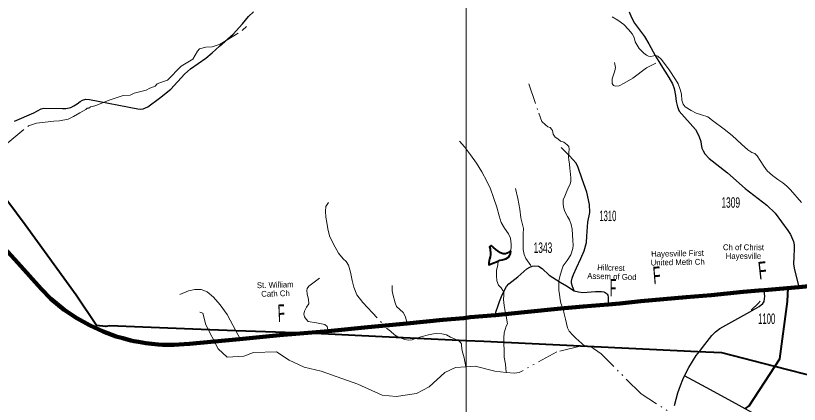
# Model space of a CAD drawing. Extents: x 152815 to 200516, y 146450 to 166891.
# Drawn here: x 165570 to 168939, y 152829 to 154499 of the extents above; entities that cross this region are included whole.
import ezdxf
from ezdxf.enums import TextEntityAlignment as Align

# ---------------------------------------------------------------- set-up
doc = ezdxf.new("R2010")
doc.units = 0
doc.header["$LTSCALE"] = 18
doc.linetypes.add('DASH_DOUBLE_DOT', pattern=[9.2, 5, -1.2, 0.3, -1.2, 0.3, -1.2])
for name, color, linetype, lineweight in [('22', 7, 'Continuous', 25), ('28', 7, 'Continuous', 120), ('32', 7, 'Continuous', 25), ('35', 7, 'Continuous', 13), ('56', 7, 'Continuous', 40), ('59', 7, 'DASH_DOUBLE_DOT', 13), ('60', 7, 'Continuous', 40), ('63', 7, 'Continuous', 13), ('8', 7, 'Continuous', 25)]:
    doc.layers.add(name, color=color, linetype=linetype, lineweight=lineweight)

msp = doc.modelspace()

# ---------------------------------------------------------------- linework, layer by layer
at = {"layer": '28'}
for points in [[(165490.39, 153532.85), (165578.47, 153436.66), (165679.29, 153325.79), (165720.68, 153282.2), (165778.27, 153235.04), (165832.84, 153199.75), (165886.26, 153169.42), (165945.9, 153141.74), (166001.69, 153121.15), (166030.41, 153113.14), (166064.02, 153103.91), (166077.13, 153101.04), (166098.24, 153097.35), (166128.98, 153092.22), (166155.66, 153088.94), (166182.91, 153086.28), (166201.36, 153085.25), (166221.85, 153084.43), (166250.21, 153084.84), (166317.43, 153089.35), (166470.91, 153102.89), (166532.19, 153109.04), (166703.71, 153126.26), (166773.87, 153132.52), (166913.63, 153144.41), (167084.25, 153160.91), (167174.99, 153168.91), (167251.39, 153177.32), (167406.76, 153191.88), (167496.31, 153200.28), (167524.39, 153203.56), (167632.67, 153213.1)], [(168117.73, 153258.62), (168167.11, 153262.92), (168257.36, 153271.95), (168355.11, 153280.76), (168452.33, 153289.5), (168559.83, 153298.93), (168696.97, 153313.08), (168764.72, 153319.03), (168787.26, 153320.05), (168936.28, 153333.3), (169009.87, 153339.63)], [(167632.67, 153213.1), (167756.61, 153224.99), (167913.87, 153240.98), (168010.14, 153249.39), (168117.73, 153258.62)]]:
    msp.add_lwpolyline(points, dxfattribs=at)
at = {"layer": '32'}
for points in [[(165564.98, 154045.35), (165647.82, 154081.56), (165664.04, 154090.26), (165678.67, 154098.57), (165690.93, 154101.74), (165770.74, 154101.1), (165785.83, 154100.55), (165806.79, 154104.9), (165820.24, 154111.23), (165833.29, 154120.33), (165847.13, 154130.62), (165857.41, 154136.95), (165871.65, 154140.11), (165886.67, 154139.32), (166094.38, 154098.55), (166106.94, 154097.38), (166118.33, 154099.5), (166128.29, 154102.92), (166138.18, 154108.07), (166187.68, 154144.2), (166237.04, 154182.95), (166296.07, 154247.65), (166321.86, 154271.28), (166386.71, 154316.38), (166414.4, 154339.33), (166446.04, 154368.98), (166505.35, 154420.05), (166545.29, 154464.36), (166571.19, 154495.42), (166591.75, 154515.2)], [(168206.7, 154515.8), (168216.85, 154491.11), (168230.75, 154467.82), (168273.87, 154410.38), (168292.46, 154378.03), (168319.16, 154327.86), (168343.06, 154288.39), (168378.17, 154233.88), (168393.63, 154206.53), (168400.97, 154186.84), (168406.75, 154156.9), (168409.09, 154130.49), (168414.87, 154107.36), (168423, 154089.55), (168492.95, 154009.69), (168507.48, 153982.34), (168514.97, 153958.99), (168516.38, 153946.02), (168520.1, 153930.4), (168525.28, 153918.52), (168532.59, 153905.58), (168551.02, 153885.11), (168630.28, 153824.03), (168706.58, 153757.37), (168799.43, 153684.83), (168835.43, 153650.26), (168890.1, 153576.03), (168900.72, 153559.15), (168913.68, 153529.46), (168916.8, 153514.2), (168917.43, 153497.33), (168915.24, 153463.26), (168914.15, 153433.41), (168916.81, 153413.88), (168936.28, 153333.3)], [(167970.65, 153316.58), (167963.78, 153335.96), (167959.88, 153350.18), (167959.41, 153358.78), (167962.06, 153371.28), (167967.84, 153387.87), (167980.49, 153416), (167999.55, 153456.48), (168014.23, 153489.14), (168023.44, 153524.61), (168025.67, 153551.21), (168029.38, 153612.22), (168038.28, 153654.1), (168037.34, 153687.55), (168024.69, 153740.43), (168005.87, 153797.53), (167987.68, 153846.35), (167979.4, 153866.2), (167951.44, 153897.77), (167914.27, 153933.18)], [(167632.67, 153213.1), (167634.31, 153224.99), (167636.36, 153234.01), (167640.66, 153246.11), (167649.27, 153270.92), (167661.5, 153299.3), (167680.31, 153335.87), (167690.24, 153346.49), (167728.97, 153376.5), (167767, 153411.1), (167779.81, 153418.13), (167790.2, 153423.44), (167801.29, 153424.69), (167817.22, 153422.35), (167833.15, 153412.5), (167863.92, 153384.22), (167910.72, 153354.8), (167937.9, 153339.05), (167970.65, 153316.58)], [(167970.65, 153316.58), (167989.71, 153312.3), (168008.29, 153310.11), (168062.65, 153314.33), (168088.71, 153314.17), (168097.93, 153312.61), (168104.02, 153309.95), (168108.24, 153306.36), (168112.61, 153302.92), (168115.11, 153298.39), (168116.7, 153290.4), (168117.73, 153258.62)], [(168445.84, 152951.74), (168464.02, 152987.25), (168495.34, 153039.41), (168509.14, 153055.76), (168532.14, 153086.89), (168562.37, 153124.8), (168578.91, 153140.94), (168597.75, 153154.53), (168623.38, 153170.09), (168726.29, 153227.16), (168765.82, 153249.39), (168782.03, 153262.54), (168787.73, 153271.74), (168789.7, 153282.04), (168790.58, 153293.66), (168789.92, 153304.26), (168787.26, 153320.05)], [(168402.07, 152824.62), (168416.26, 152878.54), (168427.87, 152909.88), (168437.51, 152935.96), (168445.84, 152951.74)], [(168996.77, 152650.63), (168871.36, 152719.68), (168784.51, 152767.32), (168705.87, 152809.63), (168680.28, 152824.53), (168557.51, 152891.25), (168445.84, 152951.74)]]:
    msp.add_lwpolyline(points, dxfattribs=at)
at = {"layer": '35'}
msp.add_line((166533.28, 153113.98), (166516.25, 153145.58), dxfattribs=at)
for points in [[(168321.56, 154294.97), (168281.97, 154274.98), (168222.58, 154230.6), (168186.56, 154208.94), (168163.74, 154197.8), (168148.8, 154195.71), (168140.27, 154199.08), (168134.14, 154207.2), (168133.86, 154228), (168146.36, 154262.93), (168149.14, 154276.47), (168143.88, 154298.17)], [(167784.81, 153426.13), (167763.53, 153456.55), (167756.48, 153473.49), (167751.02, 153495.19), (167751.31, 153524.37), (167752.28, 153562.34), (167753.44, 153585.11), (167746.71, 153608.04), (167742.17, 153630.53), (167737.02, 153667.42), (167729.05, 153713.56), (167718.44, 153756.97)], [(166911.87, 153149.1), (166908.25, 153163.17), (166898.45, 153172.57), (166862.51, 153180.09), (166827.14, 153185.61), (166818.92, 153194.57), (166811.64, 153205.11), (166807.98, 153217.18), (166811.34, 153229.91), (166820.09, 153247.33), (166830.17, 153261.52), (166828.03, 153279.16), (166822.83, 153303.66), (166820.74, 153318.89), (166822.91, 153327.25), (166830.51, 153337.09), (166875.6, 153371.77)], [(166516.25, 153145.58), (166479.04, 153214.65), (166448.91, 153257.25), (166419.97, 153289.42), (166392.46, 153313.17), (166367.77, 153322.87), (166339.48, 153323.04), (166313.25, 153316.38), (166276.05, 153301.14)], [(167252, 153180.6), (167246.21, 153205.91), (167235.58, 153223.72), (167206.91, 153249.49), (167200.53, 153265.22), (167191.68, 153302.18), (167188.29, 153317.45), (167188, 153327.45), (167188.05, 153339.85)], [(168731.31, 153233.41), (168763.22, 153264.36), (168769.98, 153272.22)]]:
    msp.add_lwpolyline(points, dxfattribs=at)
at = {"layer": '56'}
for p, q in [((166771.49, 153137.07), (166516.25, 153145.58)), ((169395.41, 152847.77), (168833.24, 152991.7))]:
    msp.add_line(p, q, dxfattribs=at)
for points in [[(166516.25, 153145.58), (166367.77, 153150.53), (165973.11, 153166.12), (165957.26, 153163.24), (165917.58, 153168.44), (165828.93, 153297.79), (165610.34, 153600.12), (165376.23, 153912.77)], [(168833.24, 152991.7), (168855.35, 153025.37), (168887.62, 153271.04), (168891.32, 153330.14)], [(167506.49, 153102.41), (167144.8, 153119.99), (166826.81, 153135.23), (166771.49, 153137.07)], [(168501.92, 153054.95), (167581.83, 153098.74), (167506.49, 153102.41)], [(168833.24, 152991.7), (168605.43, 153050.02), (168501.92, 153054.95)], [(168707.42, 152811.03), (168722.69, 152823.32), (168833.24, 152991.7)]]:
    msp.add_lwpolyline(points, dxfattribs=at)
at = {"layer": '59'}
for points in [[(168134.27, 154494.97), (168159.09, 154480.2), (168184.92, 154461.7), (168205.06, 154439.23), (168219.95, 154421.31), (168228.28, 154406.2), (168232.73, 154387.02), (168250.11, 154358.56), (168270.97, 154338.5), (168282.09, 154329.95), (168289.78, 154325.27), (168300.66, 154323.47), (168313.62, 154326.45), (168321.67, 154328.47), (168330.62, 154324.94), (168346.92, 154310.61), (168379.97, 154267.28), (168406.38, 154225.52), (168418.12, 154205.94), (168426.56, 154181.64), (168432.23, 154162.38), (168434.52, 154136.58), (168439.7, 154119.78), (168448.2, 154107.72), (168473.56, 154091.69), (168496.14, 154080.7), (168518.89, 154072.78), (168545.28, 154064.64), (168565.17, 154048.91), (168615.59, 154011.38), (168650.12, 153984.47), (168690.78, 153946.84), (168718.17, 153923.38), (168734.66, 153912.09), (168748.38, 153906.47), (168758.23, 153897.39), (168771.16, 153876.53), (168785.7, 153852.52), (168801.14, 153833.34), (168823.17, 153812), (168847.28, 153795.44), (168867.88, 153781.48), (168885.36, 153766.5), (168901.56, 153750.34), (168948.03, 153695.89)], [(165535.33, 153952.34), (165625.36, 154026.48), (165658.95, 154037.8), (165733.24, 154045.95), (165757.36, 154047.92), (165794.53, 154054.26), (165817.87, 154066.13), (165845.55, 154082.35), (165871.25, 154096.2), (165877.58, 154101.34), (165884.7, 154102.13), (165891.42, 154107.67), (165900.51, 154108.46), (165914.75, 154112.81), (165976.24, 154137.94), (166010.25, 154149.41), (166031.21, 154156.14), (166062.05, 154158.12), (166079.06, 154165.63), (166131.26, 154179.88), (166147.07, 154187.79), (166169.61, 154195.71), (166177.52, 154205.99), (166205.2, 154217.07), (166221.81, 154222.21), (166281.13, 154282.75), (166330.55, 154313.11), (166350.93, 154346.65), (166360.42, 154356.94), (166386.91, 154363.66), (166414.59, 154366.04), (166449.19, 154376.92), (166545.29, 154437.06), (166562.69, 154453.28)], [(167776.02, 154206.44), (167819.23, 154080.02), (167831.95, 154044.48), (167847.61, 154029.59), (167858.17, 154021.69), (167867.73, 154018.12), (167874.11, 154012.28), (167878.06, 154005.95), (167880.84, 153989.91), (167888.7, 153977.27), (167901.11, 153969.88), (167912.77, 153960.08), (167925.94, 153955.11), (167933.58, 153949.8), (167941.22, 153944.5), (167948.14, 153937.41), (167949.95, 153925.69), (167948.56, 153911.09), (167947, 153893.44), (167948.03, 153878.72), (167950.27, 153863.31), (167952.11, 153841.2), (167954.06, 153831.92), (167955.59, 153815.33), (167956.23, 153804.28), (167956.55, 153787.77), (167953.42, 153775.08), (167948.03, 153765.58), (167938.98, 153744.67), (167931.16, 153723.69), (167924.22, 153708.16), (167923.36, 153692.3), (167925.59, 153676.89), (167930.69, 153658.28), (167941.69, 153636.28), (167950.7, 153622.36), (167958.17, 153602.41), (167961.95, 153582.02), (167963.7, 153558.06), (167964.83, 153533.55), (167966.78, 153513.27), (167964.78, 153498.7), (167956, 153471.64), (167940.7, 153448), (167924.16, 153423.81), (167916.94, 153402.8), (167908.94, 153378.77), (167904.91, 153360.62), (167905.05, 153340.44), (167905.14, 153319.66), (167908.41, 153301.14), (167910.3, 153279.62), (167913.09, 153263.58), (167923.94, 153238.55), (167928.36, 153218.73), (167933.83, 153195.83), (167937.69, 153176.67), (167942.22, 153158.69), (167949.89, 153143), (167964.89, 153126.91), (167978.22, 153113.97), (167990.39, 153102.31), (168017.2, 153078.83)], [(167477.41, 153960.61), (167499.89, 153936.17), (167525.47, 153901.8), (167550.31, 153865.02), (167573.92, 153827.67), (167594.95, 153788.03), (167611.53, 153755.97), (167624.73, 153717.97), (167638.98, 153676.84), (167647.95, 153639.67), (167656.78, 153611.08), (167671.31, 153586.47), (167688.3, 153562.33), (167697.66, 153543.47), (167699.28, 153517.09), (167699.66, 153501.19), (167697.14, 153488.48)], [(166915.02, 153697), (166903.72, 153679.88), (166901.39, 153659.2), (166903.09, 153634.05), (166907.28, 153609.97), (166911.34, 153583.47), (166918.28, 153553.75), (166929.77, 153529.28), (166943.08, 153504.73), (166957.58, 153479.5), (166976.94, 153454.02), (166990.36, 153442.89), (166999.91, 153427.7), (167009.2, 153396.66), (167015.89, 153362.05), (167023.48, 153332.91), (167036.92, 153299.78), (167062.59, 153266.61), (167164.02, 153157.27), (167181.58, 153143.5), (167199.06, 153128.5), (167212.61, 153119.83), (167227.56, 153114.14), (167242.5, 153108.45), (167258.8, 153105.14), (167273.69, 153105.88), (167284.69, 153110.5), (167311.36, 153118.86), (167344.14, 153127.5), (167365.72, 153131.88), (167381.06, 153133.5), (167402.34, 153132.36), (167421.59, 153127.67), (167438.77, 153118.19), (167456.05, 153110.56), (167470.31, 153103.67), (167476.5, 153100.66), (167482.06, 153095.72), (167486, 153089.27), (167486.75, 153080.8), (167489.89, 153059.83), (167497.42, 153029.47), (167505.34, 152990.44)], [(167643.56, 153444.84), (167642.11, 153429.03), (167637.11, 153404.22), (167636.53, 153382.23), (167637.75, 153359.55), (167645.95, 153342), (167656.89, 153329.8), (167664.84, 153318.97), (167668.03, 153310.23), (167667.98, 153298.02), (167667.59, 153279.69), (167669.3, 153254.53), (167673.97, 153227.98), (167678.52, 153210.62), (167681.72, 153190.89), (167684.52, 153174.84), (167679.12, 153165.34), (167674.08, 153150.94), (167669.66, 153136.48), (167669.11, 153115.12), (167668.36, 153090.09), (167670.42, 153060.02), (167670.12, 153031.91), (167675.22, 153002.28), (167678.56, 152966.2)], [(168017.2, 153078.83), (167996.52, 153078.77), (167896.23, 153054.8), (167734.36, 152966.11), (167713.8, 152962.53), (167678.56, 152966.2)], [(168996.12, 152150.8), (168977.47, 152177.38), (168878.86, 152293.35), (168828.74, 152335.37), (168784.39, 152416.25), (168767.5, 152520.31), (168723.7, 152560.2), (168603.61, 152652.59), (168258.59, 152874.52), (168086.44, 153045.95), (168039.73, 153078.89), (168017.2, 153078.83)], [(167678.56, 152966.2), (167630.38, 152971.22), (167545.03, 152992.94), (167505.34, 152990.44)]]:
    msp.add_lwpolyline(points, dxfattribs=at)
at = {"layer": '59', "linetype": 'Continuous'}
msp.add_lwpolyline([(167505.34, 152990.44), (167460.89, 152987.66), (167414.09, 152966.59), (167347.53, 152903.98), (167292.8, 152876.09), (167205.73, 152862.86), (167144.98, 152868.08), (167040.58, 152916.17), (166883.19, 152972.36), (166810.25, 152988.83), (166745.69, 153019.14), (166691.5, 153055.22), (166592.22, 153052.22), (166550.78, 153036.06), (166479.42, 153032.52), (166440.45, 153067.3), (166387.02, 153171.34), (166374.14, 153220.58), (166361.75, 153225.84)], dxfattribs=at)
at = {"layer": '60'}
for points in [[(167697.14, 153488.48), (167690.09, 153482.12), (167683.16, 153478.2), (167676.33, 153475.52), (167665.38, 153476.11), (167654.62, 153480.34), (167634.06, 153494.89), (167624.73, 153502.72), (167620.64, 153505.98), (167613.62, 153511.88), (167607.27, 153506.7), (167609.2, 153497.42), (167610.12, 153491.88), (167611.42, 153482.03), (167610.83, 153471.05), (167609.81, 153463.77), (167607.44, 153453.5), (167605.88, 153446.86), (167603.52, 153437.2), (167604.27, 153428.59), (167614.3, 153433.56), (167643.56, 153444.84)], [(167697.14, 153488.48), (167695.27, 153476.34), (167692.48, 153469.77), (167687.72, 153460.84), (167675.75, 153453.53), (167661.5, 153449.41), (167651.02, 153447.52), (167643.56, 153444.84)]]:
    msp.add_lwpolyline(points, dxfattribs=at)
at = {"layer": '63'}
for p, q in [((167506.49, 153206.68), (167506.49, 154799.05)), ((167506.49, 153206.68), (167506.49, 154799.05)), ((167506.49, 153102.41), (167506.49, 153206.68)), ((167506.49, 153102.41), (167506.49, 153206.68))]:
    msp.add_line(p, q, dxfattribs=at)
msp.add_lwpolyline([(167594.82, 152476.2), (167506.49, 152476.2), (167506.49, 153102.41)], dxfattribs=at)

# ---------------------------------------------------------------- texts
at = {"layer": '22'}
for s, p in [('Ch of Christ', (168698.85, 153491.69)), ('Hayesville', (168698.85, 153454.19))]:
    msp.add_text(s, height=25, dxfattribs=at).set_placement(p, align=Align.CENTER)
for s, rotation, p in [('Hayesville First', 0.988, (168415.46, 153465.24)), ('United Meth Ch', 0.988, (168416.11, 153427.74)), ('Hillcrest ', 358.408, (168133.66, 153403.62)), ('Assem of God', 358.408, (168132.61, 153366.13)), ('St. William', 1.549, (166685.94, 153330.45)), ('Cath Ch', 1.549, (166686.95, 153292.97))]:
    msp.add_text(s, height=25, rotation=rotation, dxfattribs=at).set_placement(p, align=Align.CENTER)
for rotation, width, p in [(4.766, 0.55, (168329.09, 153346.41)), (6.343, 0.6, (168784.45, 153367.98)), (2.412, 0.5, (166713.12, 153183.65))]:
    msp.add_text('F', height=75, rotation=rotation, dxfattribs=dict(at, width=width)).set_placement(p, align=Align.CENTER)
at = {"layer": '22', "width": 0.45}
msp.add_text('F', height=75, dxfattribs=at).set_placement((168138.27, 153293.14), align=Align.CENTER)
at = {"layer": '8'}
for s, width, p in [('1309', 0.6, (168644.04, 153673.99)), ('1310', 0.55, (168115.68, 153616.5)), ('1343', 0.6, (167836.62, 153479.88)), ('1100', 0.55, (168798.63, 153174.71))]:
    msp.add_text(s, height=45, dxfattribs=dict(at, width=width)).set_placement(p, align=Align.CENTER)

doc.saveas('drawing.dxf')
